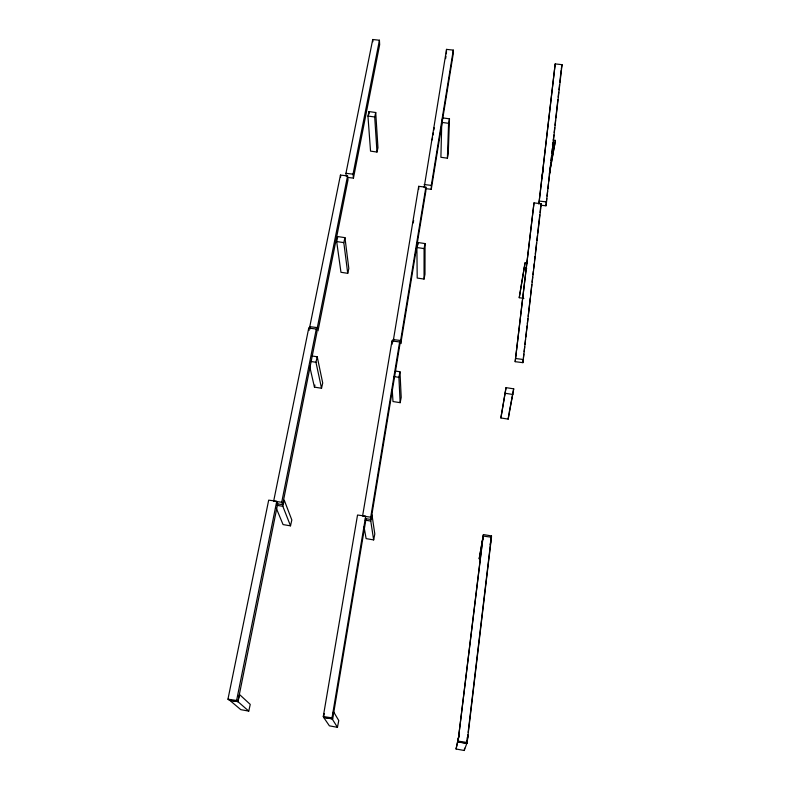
<?xml version="1.0" encoding="UTF-8"?>
<svg xmlns="http://www.w3.org/2000/svg" width="790" height="790" viewBox="0 0 790 790"><rect width="100%" height="100%" fill="white"/><g stroke="black" fill="none" stroke-linecap="round" stroke-linejoin="round"><path stroke-width="1.19" d="M424.042 279.077L424.082 248.583L425.06 243.577L417.89 242.51L416.893 247.517L417.209 278.05L424.042 279.077L424.981 274.258L425.06 243.577M424.151 187.487L446.528 49.375L453.282 50.116L453.124 54.55L431.271 189.304L425.336 188.603M425.869 187.171L425.85 191.081L400.767 343.739L400.629 340.51L425.869 187.171L418.7 186.322L393.124 341.695M431.271 189.304L431.32 185.383L453.282 50.116M446.399 53.809L446.528 49.375M448.592 123.319L441.768 122.371L440.899 157.279L447.397 158.197L448.592 123.319L449.471 118.826L442.657 117.888L441.985 121.255M449.471 118.826L448.236 153.843L447.397 158.197M541.15 205.232L545.969 205.795L546.789 198.478M547.065 196.029L547.608 191.15M547.885 188.701L548.428 183.823M548.704 181.384L550.758 163.066M551.025 160.627L551.578 155.739M551.855 153.3L552.398 148.411M552.674 145.972L553.079 142.309M553.356 139.869L553.899 134.981M554.175 132.542L554.718 127.654M554.995 125.215L555.538 120.337M555.814 117.888L557.868 99.58M558.145 97.13L558.688 92.252M558.965 89.813L559.508 84.925M559.784 82.486L561.147 70.27M545.969 205.795L562.045 64.671L555.192 63.911L538.879 203.721M538.908 203.978L555.192 63.911M522.881 362.659L541.278 203.751L534 202.892L515.169 361.672L522.881 362.659L523.158 360.22M523.434 357.781L523.859 354.118M524.135 351.668L524.688 346.79M524.965 344.351L525.528 339.463M525.804 337.024L527.058 326.033M527.345 323.594L527.898 318.706M528.174 316.267L530.268 297.949M530.544 295.509L531.798 284.519M532.085 282.079L532.638 277.191M532.914 274.752L533.339 271.089M533.615 268.649L534.178 263.761M534.455 261.322L535.008 256.434M535.284 253.995L536.548 243.004M536.825 240.565L537.378 235.677M537.664 233.238L539.748 214.919M540.034 212.48L540.587 207.602M467.848 734.809L466.831 743.351L457.983 742.017L482.789 538.257M468.134 732.36L490.876 540.617M456.057 748.999L459.217 734.473L456.057 748.999L464.253 750.5L467.147 742.481L491.469 537.22L483.184 536.074L457.983 742.017M515.169 361.672L534 202.892M549.346 174.452L555.41 140.393L553.099 140.077M464.253 750.5L464.599 748.209M542.375 174.916L541.871 178.234L543.155 170.245M508.168 419.115L513.707 388.838L506.035 387.633L500.89 417.95L508.168 419.115L508.977 413.713M491.054 539.086L491.528 535.926L483.431 534.573L479.194 558.757L483.431 534.573M500.89 417.95L506.035 387.633M523.869 298.403L519.237 297.702L525.064 262.823L527.493 263.179M519.237 297.702L525.064 262.823M432.17 139.939L432.565 137.509M432.969 135.09L433.364 132.661M433.769 130.232L434.174 127.812M445.6 58.657L445.995 56.228M370.737 517.174L399.631 341.952L391.998 340.974L362.58 516.048L370.737 517.174L371.083 519.455L365.296 518.655M371.083 519.455L399.779 345.161L399.631 341.952M393.381 341.557L393.795 339.137M413.249 222.918L413.654 220.499M332.689 718.9L332.037 717.863L365.701 516.146L357.534 515.021L323.278 716.55L323.989 717.596L332.689 718.9L366.076 518.447M561.285 69.056L562.045 64.671M540.765 206.634L541.278 203.751M549.356 173.553L555.41 140.393M509.195 412.528L513.707 388.838M324.246 713.656L323.535 717.231L329.4 725.842L337.449 727.323L338.762 720.549L333.489 711.622L333.025 714.012M373.66 539.906L374.806 533.991L371.981 514.863L370.767 521.074L373.66 539.906L366.116 538.622L364.032 526.821M392.205 389.44L392.995 401.537L400.165 402.683L401.202 397.36L399.977 371.774L395.672 371.093M347.56 177.424L353.446 178.115L353.041 174.156L379.427 40.231L372.732 39.5L345.941 173.316L346.277 176.289M353.446 178.115L379.664 44.694L379.427 40.231M337.449 727.323L332.086 718.791L332.56 716.402M400.165 402.683L398.891 377.334L399.977 371.774M281.724 502.262L316.296 329.045L308.742 328.077L273.656 501.146L281.724 502.262L282.652 504.632L276.935 503.842M347.56 175.913L347.995 179.873L317.985 330.911L317.333 327.623L347.56 175.913L340.46 175.074L309.779 326.665L310.243 328.857M282.652 504.632L316.948 332.323L316.296 329.045M248.751 711.099L236.605 700.473L276.757 501.245L268.689 500.139L227.955 699.18L229.327 700.335L237.918 701.629L239.548 694.548L250.252 704.413L248.751 711.099L240.792 709.647L229.485 700.088M491.025 538.346L491.528 535.926M491.025 539.392L491.469 537.22M490.086 544.616L490.58 542.246M376.988 152.045L377.956 147.72L375.724 112.516L368.979 111.578L367.943 116.041L370.54 151.127L376.988 152.045L374.707 116.989L375.724 112.516M290.513 525.844L291.826 519.988L284.252 500.179L282.84 506.321L290.513 525.844L283.057 524.58L276.303 508.256M309.571 365.839L314.44 387.13L321.53 388.255L322.715 382.992L317.225 356.794L311.902 355.954M347.738 273.32L348.825 268.521L344.954 237.642L337.844 236.585L336.678 241.562L340.964 272.293L347.738 273.32L343.808 242.619L344.954 237.642M314.44 387.13L314.914 385.026M321.53 388.255L315.96 362.284L317.225 356.794M467.157 738.216L467.907 736.053L466.831 743.351L458.121 741.761M345.941 173.316L353.041 174.156M424.151 184.544L431.32 185.383M539.412 201.085L546.69 201.944M309.779 326.665L317.333 327.623M392.995 339.542L400.629 340.51M515.742 358.532L523.503 359.529M367.943 116.041L374.707 116.989M552.417 144.659L554.738 144.985M416.893 247.517L424.082 248.583M524.284 267.909L526.723 268.274M336.678 241.562L343.808 242.619M227.955 699.18L236.605 700.473M323.278 716.55L332.037 717.863M458.24 741.139L467.147 742.481M310.628 361.445L315.96 362.284M505.175 393.262L512.858 394.477M393.489 376.484L398.891 377.334M277.211 505.373L282.84 506.321M365.069 520.116L370.767 521.074M230.69 700.305L237.918 701.629L277.715 503.625L277.073 502.045M323.535 717.231L332.086 718.791M308.742 328.077L309.206 330.269M340.46 175.074L340.697 177.059M368.979 111.578L369.147 114.007M372.732 39.5L372.87 41.732M391.998 340.974L392.186 344.193M417.89 242.51L417.91 244.969M418.7 186.322L418.72 189.254"/></g></svg>
